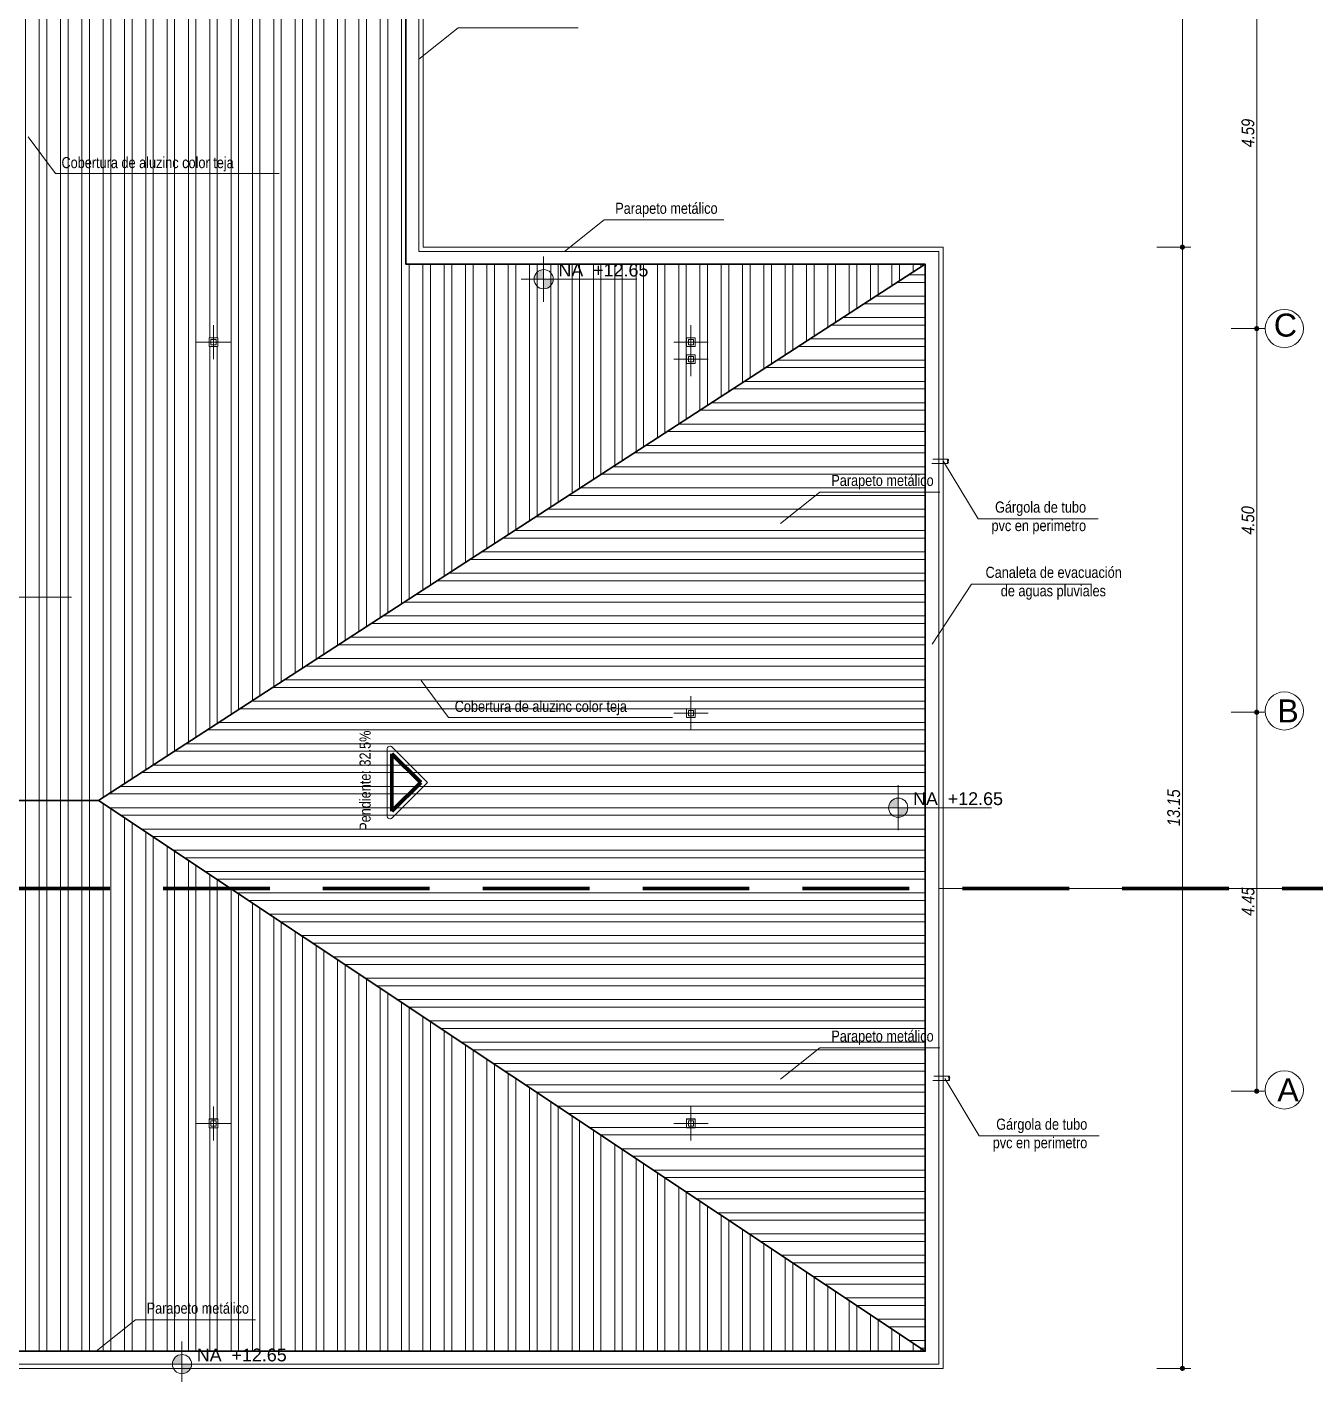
# Model space of a CAD drawing. Header units: inches. Extents: x 140 to 978, y -82 to 38.
# Drawn here: x 954.52 to 969.63, y -14.39 to 1.41 of the extents above; entities that cross this region are included whole.
import ezdxf

# ---------------------------------------------------------------- set-up
doc = ezdxf.new("R2010")
doc.units = ezdxf.units.IN
doc.header["$MEASUREMENT"] = 0
doc.linetypes.add('DASHED', pattern=[0.75, 0.5, -0.25])
doc.linetypes.add('DASHED2', pattern=[0.375, 0.25, -0.125])
doc.layers.get('0').update_dxf_attribs({"lineweight": 0})
for name, color, linetype, lineweight in [('UNSAAC CUBIERTAS', 22, 'Continuous', 0), ('UNSAAC-COLUMNA', 24, 'Continuous', 0), ('UNSAAC-COTA', 48, 'Continuous', 0), ('UNSAAC-FACHADA(2DO PLANO)', 7, 'Continuous', 30), ('UNSAAC-LINEA 0.00', 251, 'Continuous', 0), ('UNSAAC-LINEA DE CORTE', 7, 'Continuous', 70), ('UNSAAC-LLAMADOS', 88, 'Continuous', 0), ('UNSAAC-PROYECCIONES', 38, 'DASHED2', 0), ('UNSAAC-TEXTOS', 250, 'Continuous', 0), ('UNSAAC-TEXTURAS', 250, 'Continuous', 0)]:
    doc.layers.add(name, color=color, linetype=linetype, lineweight=lineweight)
doc.styles.add('5mm', font='GOTHIC.TTF', dxfattribs={"height": 5})
doc.styles.add('narrow', font='')
doc.styles.get("Standard").update_dxf_attribs({"font": 'arial.ttf'})
doc.styles.get('narrow').set_extended_font_data('Arial Narrow', italic=True)
doc.dimstyles.new('1EN75', dxfattribs={"dimtxt": 0.15, "dimasz": 0.06, "dimexe": 0.1, "dimexo": 0.15, "dimgap": 0.025, "dimtad": 1, "dimzin": 1, "dimdsep": 46, "dimtxsty": 'narrow', "dimblk": 'DOT', "dimcen": 0.1, "dimclrd": 256, "dimclre": 256, "dimclrt": 256, "dimaunit": 1, "dimadec": 3, "dimazin": 0, "dimtfac": 1, "dimtmove": 2, "dimatfit": 3, "dimldrblk": 'ARCHTICK', "dimfxl": 0.3, "dimfxlon": 1, "dimtolj": 1, "dimtzin": 0, "dimlwd": 0, "dimlwe": 0, "dimarcsym": 0})

# ---------------------------------------------------------------- blocks, each defined once
blk = doc.blocks.new('A$C32746A9C')
at = {"layer": 'UNSAAC-PROYECCIONES'}
for points in [[(1.196, -22.387), (1.298, -22.387), (1.298, -22.488), (1.196, -22.488)], [(6.796, -22.387), (6.898, -22.387), (6.898, -22.488), (6.796, -22.488)], [(6.796, -22.587), (6.898, -22.587), (6.898, -22.688), (6.796, -22.688)], [(6.796, -26.737), (6.898, -26.737), (6.898, -26.838), (6.796, -26.838)], [(1.196, -31.549), (1.298, -31.549), (1.298, -31.651), (1.196, -31.651)], [(6.796, -31.549), (6.898, -31.549), (6.898, -31.651), (6.796, -31.651)]]:
    blk.add_lwpolyline(points, close=True, dxfattribs=at)
blk = doc.blocks.new('_Dot')
at = {"color": 0, "linetype": 'ByBlock', "lineweight": -2}
blk.add_line((-0.5, 0), (-1, 0), dxfattribs=at)
at = {"color": 0, "linetype": 'ByBlock', "const_width": 0.5}
blk.add_lwpolyline([(-0.25, 0, 1), (0.25, 0, 1)], format="xyb", close=True, dxfattribs=at)
blk = doc.blocks.new('*D669')
at = {"layer": 'Defpoints', "color": 0, "transparency": 16777216}
for p in [(958.75, 2.455), (964.211, -2.13), (968.941, -2.13)]:
    blk.add_point(p, dxfattribs=at)
at = {"layer": 'UNSAAC-COTA', "lineweight": 0, "transparency": 16777216}
for p, q in [((968.641, 2.455), (969.041, 2.455)), ((968.941, 2.395), (968.941, -2.07)), ((968.641, -2.13), (969.041, -2.13))]:
    blk.add_line(p, q, dxfattribs=at)
at = {"layer": 'UNSAAC-COTA', "lineweight": 0, "transparency": 16777216, "xscale": 0.06, "yscale": 0.06, "zscale": 0.06}
for p, rotation in [((968.941, 2.455), 90), ((968.941, -2.13), 270)]:
    blk.add_blockref('_Dot', p, dxfattribs=dict(at, rotation=rotation))
at = {"layer": 'UNSAAC-COTA', "transparency": 16777216, "insert": (968.839, 0.163), "char_height": 0.15, "attachment_point": 5, "rotation": 90, "style": 'narrow'}
blk.add_mtext('\\A1;4.59', dxfattribs=at)
blk = doc.blocks.new('_ArchTick')
at = {"layer": 'UNSAAC-FACHADA(2DO PLANO)', "color": 0, "const_width": 0.15}
blk.add_lwpolyline([(-0.5, -0.5), (0.5, 0.5)], dxfattribs=at)
blk = doc.blocks.new('*D670')
at = {"layer": 'Defpoints', "color": 0, "transparency": 16777216}
for p in [(964.211, -2.13), (964.211, -6.63), (968.941, -6.63)]:
    blk.add_point(p, dxfattribs=at)
at = {"layer": 'UNSAAC-COTA', "lineweight": 0, "transparency": 16777216}
for p, q in [((968.641, -2.13), (969.041, -2.13)), ((968.941, -2.19), (968.941, -6.57)), ((968.641, -6.63), (969.041, -6.63))]:
    blk.add_line(p, q, dxfattribs=at)
at = {"layer": 'UNSAAC-COTA', "lineweight": 0, "transparency": 16777216, "xscale": 0.06, "yscale": 0.06, "zscale": 0.06}
for p, rotation in [((968.941, -2.13), 90), ((968.941, -6.63), 270)]:
    blk.add_blockref('_Dot', p, dxfattribs=dict(at, rotation=rotation))
at = {"layer": 'UNSAAC-COTA', "transparency": 16777216, "insert": (968.839, -4.38), "char_height": 0.15, "attachment_point": 5, "rotation": 90, "style": 'narrow'}
blk.add_mtext('\\A1;4.50', dxfattribs=at)
blk = doc.blocks.new('*D671')
at = {"layer": 'Defpoints', "color": 0, "transparency": 16777216}
for p in [(964.211, -6.63), (964.211, -11.075), (968.941, -11.075)]:
    blk.add_point(p, dxfattribs=at)
at = {"layer": 'UNSAAC-COTA', "lineweight": 0, "transparency": 16777216}
for p, q in [((968.641, -6.63), (969.041, -6.63)), ((968.941, -6.69), (968.941, -11.015)), ((968.641, -11.075), (969.041, -11.075))]:
    blk.add_line(p, q, dxfattribs=at)
at = {"layer": 'UNSAAC-COTA', "lineweight": 0, "transparency": 16777216, "xscale": 0.06, "yscale": 0.06, "zscale": 0.06}
for p, rotation in [((968.941, -6.63), 90), ((968.941, -11.075), 270)]:
    blk.add_blockref('_Dot', p, dxfattribs=dict(at, rotation=rotation))
at = {"layer": 'UNSAAC-COTA', "transparency": 16777216, "insert": (968.84, -8.852), "char_height": 0.15, "attachment_point": 5, "rotation": 90, "style": 'narrow'}
blk.add_mtext('\\A1;4.45', dxfattribs=at)
blk = doc.blocks.new('npt')
at = {"layer": 'UNSAAC-TEXTOS'}
h = blk.add_hatch(color=0, dxfattribs=at)
h.dxf.hatch_style = 1
h.paths.add_polyline_path([(0.0522, 0), (0, 0), (0, -0.0522, 0.414214)])
h.paths.add_polyline_path([(0, 0.0522, 0.414214), (-0.0522, 0), (0, 0)])
at = {"layer": 'UNSAAC-TEXTOS', "color": 0}
for p, q in [((0, -0.1228), (0, 0.1228)), ((-0.1228, 0), (0.507, 0))]:
    blk.add_line(p, q, dxfattribs=at)
blk.add_circle((0, 0), 0.0522, dxfattribs=at)
blk = doc.blocks.new('columna')
at = {"layer": 'UNSAAC-COLUMNA'}
for p, q in [((0, 0.2), (0, -0.2)), ((0, 0.2), (0, -0.2)), ((0.2, 0), (-0.2, 0)), ((0.2, 0), (-0.2, 0))]:
    blk.add_line(p, q, dxfattribs=at)
for points in [[(-0.0508, 0.0508), (0.0508, 0.0508), (0.0508, -0.0508), (-0.0508, -0.0508)], [(-0.0308, 0.0308), (0.0308, 0.0308), (0.0308, -0.0308), (-0.0308, -0.0308)]]:
    blk.add_lwpolyline(points, close=True, dxfattribs=at)
blk = doc.blocks.new('D')
at = {"layer": 'UNSAAC-COLUMNA'}
for p in [(1337.282, -2.276), (1342.882, -2.276), (1342.882, -2.476), (1342.882, -6.626), (1337.282, -11.439), (1342.882, -11.439)]:
    blk.add_blockref('columna', p, dxfattribs=at)
blk = doc.blocks.new('*D949')
at = {"layer": 'Defpoints', "color": 0, "ltscale": 2.5, "transparency": 16777216}
for p in [(965.262, -1.175), (968.07, -1.175), (965.262, -14.326)]:
    blk.add_point(p, dxfattribs=at)
at = {"layer": 'UNSAAC-COTA', "lineweight": 0, "ltscale": 2.5, "transparency": 16777216}
for p, q in [((967.77, -1.175), (968.17, -1.175)), ((968.07, -14.266), (968.07, -1.235)), ((967.77, -14.326), (968.17, -14.326))]:
    blk.add_line(p, q, dxfattribs=at)
at = {"layer": 'UNSAAC-COTA', "lineweight": 0, "ltscale": 2.5, "transparency": 16777216, "xscale": 0.06, "yscale": 0.06, "zscale": 0.06}
for p, rotation in [((968.07, -1.175), 90), ((968.07, -14.326), 270)]:
    blk.add_blockref('_Dot', p, dxfattribs=dict(at, rotation=rotation))
at = {"layer": 'UNSAAC-COTA', "ltscale": 2.5, "transparency": 16777216, "insert": (967.968, -7.75), "char_height": 0.15, "attachment_point": 5, "rotation": 90, "style": 'narrow'}
blk.add_mtext('\\A1;13.15', dxfattribs=at)
blk = doc.blocks.new('*D950')
at = {"layer": 'Defpoints', "color": 0, "ltscale": 2.5, "transparency": 16777216}
for p in [(964.943, 12.023), (968.07, 12.023), (965.262, -1.175)]:
    blk.add_point(p, dxfattribs=at)
at = {"layer": 'UNSAAC-COTA', "lineweight": 0, "ltscale": 2.5, "transparency": 16777216}
for p, q in [((967.77, 12.023), (968.17, 12.023)), ((968.07, -1.115), (968.07, 11.963)), ((967.77, -1.175), (968.17, -1.175))]:
    blk.add_line(p, q, dxfattribs=at)
at = {"layer": 'UNSAAC-COTA', "lineweight": 0, "ltscale": 2.5, "transparency": 16777216, "xscale": 0.06, "yscale": 0.06, "zscale": 0.06}
for p, rotation in [((968.07, 12.023), 90), ((968.07, -1.175), 270)]:
    blk.add_blockref('_Dot', p, dxfattribs=dict(at, rotation=rotation))
at = {"layer": 'UNSAAC-COTA', "ltscale": 2.5, "transparency": 16777216, "insert": (967.968, 5.424), "char_height": 0.15, "attachment_point": 5, "rotation": 90, "style": 'narrow'}
blk.add_mtext('\\A1;13.20', dxfattribs=at)

msp = doc.modelspace()

# ---------------------------------------------------------------- hatches: boundary and pattern name
at = {"layer": 'UNSAAC CUBIERTAS', "ltscale": 2.5}
h = msp.add_hatch(dxfattribs=at)
h.set_pattern_fill('STEEL', color=256, scale=2, angle=405, style=0)
h.set_pattern_definition([(90, (0, 0), (-0.25, 7e-17), []), (90, (-0.0884, 0.0884), (-0.25, 7e-17), [])])
h.paths.add_polyline_path([(955.357, -7.664), (934.586, -7.664), (927.552, -14.126), (965.053, -14.126)])
h.paths.add_polyline_path([(945.458, -11.402), (945.559, -11.402), (945.559, -11.503), (945.458, -11.503)], flags=16)
h.paths.add_polyline_path([(939.957, -11.49), (939.855, -11.49), (939.855, -11.388), (939.957, -11.388)], flags=16)
h.paths.add_polyline_path([(951.055, -11.402), (951.157, -11.402), (951.157, -11.503), (951.055, -11.503)], flags=16)
h.paths.add_polyline_path([(934.357, -11.49), (934.255, -11.49), (934.255, -11.388), (934.357, -11.388)], flags=16)
h.paths.add_polyline_path([(956.655, -11.402), (956.757, -11.402), (956.757, -11.503), (956.655, -11.503)], flags=16)
h.paths.add_polyline_path([(965.053, -1.375), (958.963, -1.375), (958.963, 2.342), (958.613, 2.342), (958.613, 2.242), (958.511, 2.242), (958.511, 2.342), (951.157, 2.342), (951.157, 2.24), (951.055, 2.24), (951.055, -2.239), (951.157, -2.239), (951.157, -2.34), (951.055, -2.34), (951.055, -2.239), (945.559, -2.239), (945.559, -2.34), (945.458, -2.34), (945.458, -2.239), (945.56, -2.239), (945.56, 2.24), (945.46, 2.24), (940.081, 2.24), (939.981, 2.24), (939.981, -2.239), (939.957, -2.239), (939.957, -2.34), (939.855, -2.34), (939.855, -2.239), (934.588, -2.239), (934.588, -7.664), (955.357, -7.664)])
h.paths.add_polyline_path([(956.655, -2.239), (956.757, -2.239), (956.757, -2.34), (956.655, -2.34)], flags=16)
h.paths.add_polyline_path([(956.675, -2.259), (956.737, -2.259), (956.737, -2.32), (956.675, -2.32)], flags=0)
h = msp.add_hatch(dxfattribs=at)
h.set_pattern_fill('STEEL', color=256, scale=2, angle=135, style=0)
h.set_pattern_definition([(180, (0, 0), (-6e-17, -0.25), []), (180, (-0.0884, -0.0884), (-6e-17, -0.25), [])])
h.paths.add_polyline_path([(965.053, -14.126), (965.053, -1.375), (965.051, -1.375), (955.357, -7.664)])

# ---------------------------------------------------------------- linework, layer by layer
at = {"layer": 'UNSAAC CUBIERTAS'}
for points in [[(925.259, -2.889), (925.259, -7.714), (927.415, -7.714), (927.415, -14.326), (965.262, -14.326), (965.262, -1.175), (959.163, -1.175), (959.163, 12.073)], [(925.309, -2.889), (925.309, -7.664), (927.442, -7.664), (927.442, -14.276), (965.212, -14.276), (965.212, -1.225), (959.113, -1.225), (959.113, 12.073)]]:
    msp.add_lwpolyline(points, dxfattribs=at)
at = {"layer": 'UNSAAC-COTA', "ltscale": 2.5}
for points in [[(965.32, -3.712), (965.129, -3.712)], [(965.32, -3.662), (965.142, -3.662)], [(965.334, -10.899), (965.155, -10.899)], [(965.334, -10.949), (965.143, -10.949)]]:
    msp.add_lwpolyline(points, dxfattribs=at)
for centre, radius, start, end in [((965.331, -3.674), 0.0162, 129.2954, 230.7046), ((965.308, -3.699), 0.0173, 313.7008, 46.2992), ((965.344, -10.912), 0.0162, 129.2954, 230.7046), ((965.322, -10.937), 0.0173, 313.7008, 46.2992)]:
    msp.add_arc(centre, radius, start, end, dxfattribs=at)
at = {"layer": 'UNSAAC-FACHADA(2DO PLANO)'}
for points in [[(925.499, -2.889), (925.499, -7.514), (927.557, -7.514), (927.552, -14.126), (965.053, -14.126), (965.053, -1.375), (958.963, -1.375), (958.963, 2.342)], [(955.357, -7.664), (965.051, -1.375)], [(927.552, -14.126), (934.586, -7.664), (955.357, -7.664), (965.053, -14.126)]]:
    msp.add_lwpolyline(points, dxfattribs=at)
at = {"layer": 'UNSAAC-LINEA 0.00', "ltscale": 2.5}
msp.add_line((970.518, -8.697), (965.212, -8.697), dxfattribs=at)
at = {"layer": 'UNSAAC-LINEA DE CORTE', "linetype": 'DASHED', "ltscale": 2.5}
msp.add_line((911.115, -8.697), (970.518, -8.697), dxfattribs=at)
at = {"layer": 'UNSAAC-LINEA DE CORTE', "linetype": 'DASHED', "ltscale": 1.5}
msp.add_lwpolyline([(959.136, -7.454), (958.799, -7.117), (958.799, -7.792)], close=True, dxfattribs=at)
at = {"layer": 'UNSAAC-LLAMADOS'}
for points in [[(960.982, 1.399), (959.575, 1.399), (959.113, 1.03)], [(957.477, -0.312), (954.852, -0.312), (954.531, 0.12)], [(962.693, -0.856), (961.286, -0.856), (960.824, -1.225)], [(967.081, -4.361), (965.674, -4.361), (965.268, -3.689)], [(965.226, -4.048), (963.819, -4.048), (963.357, -4.417)], [(955.039, -5.279), (952.414, -5.279), (952.093, -4.846)], [(967.002, -5.126), (965.595, -5.126), (965.133, -5.83)], [(962.089, -6.69), (959.464, -6.69), (959.143, -6.257)], [(965.226, -10.566), (963.819, -10.566), (963.357, -10.935)], [(967.095, -11.598), (965.688, -11.598), (965.282, -10.927)], [(957.197, -13.757), (955.79, -13.757), (955.328, -14.126)]]:
    msp.add_lwpolyline(points, dxfattribs=at)
at = {"layer": 'UNSAAC-PROYECCIONES', "ltscale": 0.25}
for centre, radius, start, end in [((965.332, -3.699), 0.0173, 133.7008, 226.2992), ((965.31, -3.674), 0.0162, 309.2954, 50.7046), ((965.324, -10.912), 0.0162, 309.2954, 50.7046), ((965.346, -10.937), 0.0173, 133.7008, 226.2992)]:
    msp.add_arc(centre, radius, start, end, dxfattribs=at)
at = {"layer": 'UNSAAC-TEXTOS'}
for centre in [(969.265, -2.13), (969.265, -6.615), (969.265, -11.06)]:
    msp.add_circle(centre, 0.224, dxfattribs=at)
at = {"layer": 'UNSAAC-TEXTURAS', "ltscale": 1.75}
msp.add_lwpolyline([(958.8, -7.87), (959.216, -7.454), (958.8, -7.039, 0.668179), (958.742, -7.063), (958.742, -7.846, 0.668179)], format="xyb", close=True, dxfattribs=at)

# ---------------------------------------------------------------- block references
at = {"layer": 'UNSAAC CUBIERTAS'}
msp.add_blockref('A$C32746A9C', (955.459, 20.148), dxfattribs=at)
at = {"layer": 'UNSAAC-TEXTOS'}
msp.add_blockref('D', (-380.576, -0.014), dxfattribs=at)
at = {"layer": 'UNSAAC-TEXTOS', "xscale": 2.154779168756153, "yscale": 2.154779168756153, "zscale": 2.154779168756153}
for p in [(960.578, -1.551), (964.737, -7.75), (956.336, -14.276)]:
    msp.add_blockref('npt', p, dxfattribs=at)

# ---------------------------------------------------------------- texts
at = {"layer": 'UNSAAC-LLAMADOS', "char_height": 0.13, "style": 'narrow'}
for s, insert, width, attachment_point in [('{\\fArial Narrow|b0|i0|c0|p34;Cobertura de aluzinc color teja }', (954.923, -0.118), 2.19448, 1), ('{\\fArial Narrow|b0|i0|c0|p34;Parapeto metálico}', (961.418, -0.654), 2.19448, 1), ('{\\fArial Narrow|b0|i0|c0|p34;Parapeto metálico}', (963.952, -3.846), 2.19448, 1), ('{\\fArial Narrow|b0|i0|c0|p34;Gárgola de tubo pvc en perimetro}', (966.94, -4.159), 1.23026, 3), ('\\pi0.032871;{\\fArial Narrow|b0|i0|c0|p34;Canaleta de evacuación \\P\\pi0.21155;de aguas pluviales}', (965.728, -4.924), 1.64623, 1), ('{\\fArial Narrow|b0|i0|c0|p34;Cobertura de aluzinc color teja }', (959.535, -6.496), 2.19448, 1), ('{\\fArial Narrow|b0|i0|c0|p34;Parapeto metálico}', (963.952, -10.364), 2.19448, 1), ('{\\fArial Narrow|b0|i0|c0|p34;Gárgola de tubo pvc en perimetro}', (966.954, -11.397), 1.23026, 3), ('{\\fArial Narrow|b0|i0|c0|p34;Parapeto metálico}', (955.922, -13.555), 2.19448, 1)]:
    msp.add_mtext(s, dxfattribs=dict(at, insert=insert, width=width, attachment_point=attachment_point))
at = {"layer": 'UNSAAC-LLAMADOS', "insert": (958.419, -8.021), "char_height": 0.13, "width": 2.19448, "attachment_point": 1, "rotation": 90, "style": 'narrow'}
msp.add_mtext('{\\fArial Narrow|b0|i0|c0|p34;Pendiente: 32.5%}', dxfattribs=at)
at = {"layer": 'UNSAAC-TEXTOS', "char_height": 0.15, "width": 1.06387, "attachment_point": 1, "style": '5mm'}
for insert in [(960.752, -1.369), (964.911, -7.569), (956.51, -14.094)]:
    msp.add_mtext('{\\fArial|b0|i0|c0|p34;NA  +12.65}', dxfattribs=dict(at, insert=insert))
at = {"layer": 'UNSAAC-TEXTOS', "char_height": 0.27, "width": 0.42503, "attachment_point": 1}
for s, insert in [('C', (969.142, -1.954)), ('B', (969.183, -6.479)), ('A', (969.183, -10.924))]:
    msp.add_mtext(s, dxfattribs=dict(at, insert=insert))

# ---------------------------------------------------------------- dimensions: what is measured, and where the dimension line sits
at = {"layer": 'UNSAAC-COTA', "ltscale": 2.5}
dim = msp.add_linear_dim(base=(968.07, 12.023), p1=(965.262, -1.175), p2=(964.943, 12.023), angle=270, dimstyle='1EN75', dxfattribs=at)
dim.commit()
dim.dimension.update_dxf_attribs({"geometry": '*D950', "text_midpoint": (967.968, 5.424)})
at = {"layer": 'UNSAAC-COTA'}
for base, p1, p2, picture, middle in [((968.940926058, -2.129536964), (958.749663917, 2.455463036), (964.210926058, -2.129536964), '*D669', (968.83934011, 0.162963036)), ((968.941, -6.63), (964.211, -2.13), (964.211, -6.63), '*D670', (968.839, -4.38)), ((968.940926058, -11.074536964), (964.210926058, -6.629536964), (964.210926058, -11.074536964), '*D671', (968.839647068, -8.852036964))]:
    dim = msp.add_linear_dim(base=base, p1=p1, p2=p2, angle=90, dimstyle='1EN75', dxfattribs=at)
    dim.commit()
    dim.dimension.update_dxf_attribs({"geometry": picture, "text_midpoint": middle})
at = {"layer": 'UNSAAC-COTA', "ltscale": 2.5}
dim = msp.add_aligned_dim(p1=(965.262, -14.326), p2=(965.262, -1.175), distance=-2.808, dimstyle='1EN75', dxfattribs=at)
dim.commit()
dim.dimension.update_dxf_attribs({"geometry": '*D949', "text_midpoint": (967.968, -7.75)})

doc.saveas('drawing.dxf')
